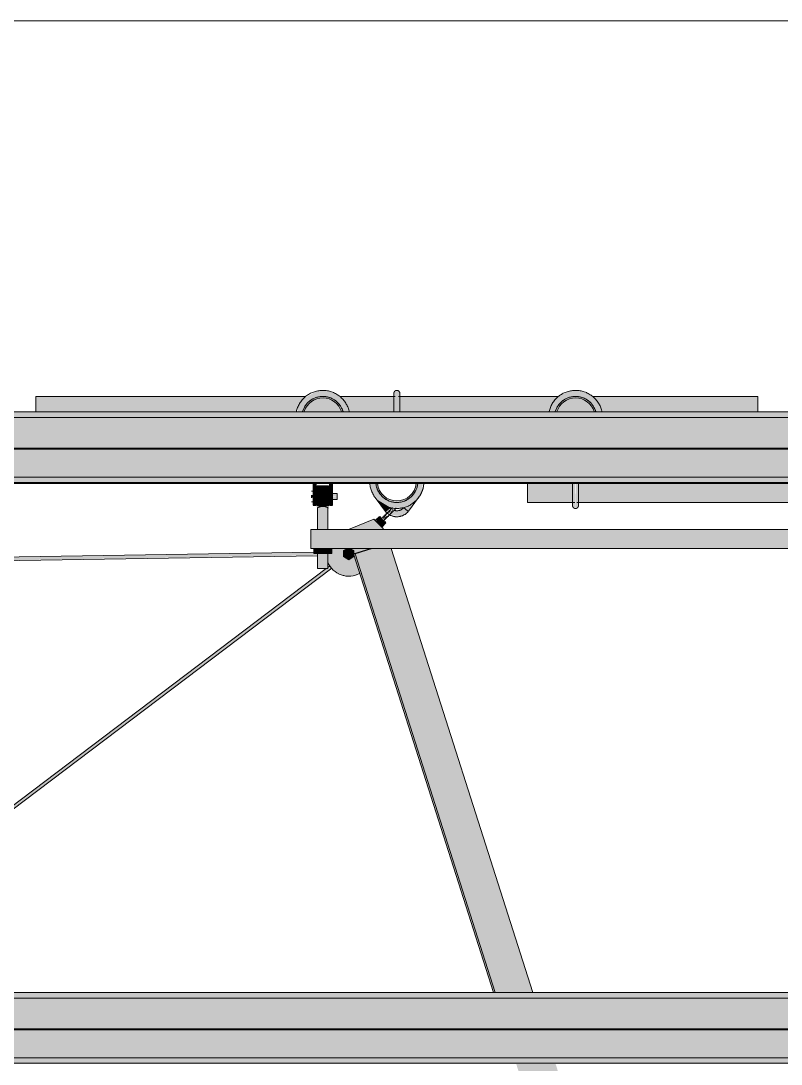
# Model space of a CAD drawing. Header units: inches. Extents: x 20426 to 92531, y -195 to 750.
# Drawn here: x 26827.8 to 26891, y 238.5 to 325.2 of the extents above; entities that cross this region are included whole.
import ezdxf

# ---------------------------------------------------------------- set-up
doc = ezdxf.new("R2010")
doc.units = ezdxf.units.IN
doc.header["$MEASUREMENT"] = 0
for name, color, linetype, lineweight in [('A-GLAZ-CWMG', 51, 'Continuous', 9), ('Q-SPCQ', 91, 'Continuous', 9), ('S-BEAM', 12, 'Continuous', 9)]:
    doc.layers.add(name, color=color, linetype=linetype, lineweight=lineweight)

# ---------------------------------------------------------------- blocks, each defined once
blk = doc.blocks.new('Girt_Z - 8_D-757207-Elevation - South')
at = {"layer": 'S-BEAM'}
h = blk.add_hatch(color=256, dxfattribs=at)
h.paths.add_polyline_path([(25949.144, 244), (25971.39, 244), (25971.39, 244.482), (25890.946, 244.482), (25890.946, 244), (25914.586, 244)], flags=0)
h.paths.add_polyline_path([(24774.172, 244), (25830.802, 244), (25830.802, 244.482), (22795.772, 244.482), (22795.772, 244), (24765.533, 244)], flags=0)
h = blk.add_hatch(color=256, dxfattribs=at)
h.paths.add_polyline_path([(25707.238, 241.633), (25830.802, 241.633), (25830.802, 244), (22795.772, 244), (22795.772, 241.633), (25672.68, 241.633)], flags=0)
h.paths.add_polyline_path([(25925.063, 241.633), (25925.063, 242.125), (25971.39, 242.125), (25971.39, 244), (25890.946, 244), (25890.946, 241.633), (25914.586, 241.633)], flags=0)
h = blk.add_hatch(color=256, dxfattribs=at)
h.paths.add_polyline_path([(24808.73, 241.445), (25830.802, 241.47), (25830.802, 241.633), (22795.772, 241.633), (22795.772, 241.445), (24774.172, 241.445)], flags=0)
h.paths.add_polyline_path([(25925.063, 241.445), (25925.063, 241.633), (25890.946, 241.63), (25890.946, 241.445), (25914.586, 241.445)], flags=0)
h = blk.add_hatch(color=256, dxfattribs=at)
h.paths.add_polyline_path([(24843.288, 241.37), (25830.802, 241.409), (25830.802, 241.445), (22795.772, 241.408), (22795.772, 241.37), (24808.73, 241.37)], flags=0)
h.paths.add_polyline_path([(25925.063, 241.37), (25925.063, 241.445), (25890.946, 241.408), (25890.946, 241.37), (25914.586, 241.37)], flags=0)
h = blk.add_hatch(color=256, dxfattribs=at)
h.paths.add_polyline_path([(25629.482, 239.051), (25672.765, 239.051), (25672.765, 241.25), (25830.802, 241.25), (25830.802, 241.37), (22795.772, 241.37), (22795.772, 241.25), (22810.015, 241.25), (22810.015, 239.051), (25620.843, 239.051)], flags=0)
h.paths.add_polyline_path([(25890.946, 241.25), (25925.063, 241.25), (25925.063, 241.37), (25890.946, 241.37)], flags=0)
for points in [[(24635.94, 238.602), (25672.765, 238.602), (25672.765, 239.051), (22810.015, 239.051), (22810.015, 238.602), (24566.824, 238.602)], [(25672.765, 238.518), (25672.765, 238.602), (22810.015, 238.602), (22810.015, 238.518), (25672.68, 238.518)]]:
    blk.add_hatch(color=256, dxfattribs=at).paths.add_polyline_path(points, flags=0)
for p, q in [((22795.772, 244.482), (25830.802, 244.482)), ((22795.772, 244), (25830.802, 244)), ((22795.772, 241.445), (25830.802, 241.445)), ((22795.772, 241.37), (25830.802, 241.37)), ((22810.015, 239.051), (25672.765, 239.051)), ((22810.015, 238.602), (25672.765, 238.602))]:
    blk.add_line(p, q, dxfattribs=at)
blk = doc.blocks.new('Girt_Z - 8_D-V30-Elevation - South')
at = {"layer": 'S-BEAM'}
for points in [[(25949.144, 292.25), (25971.39, 292.25), (25971.39, 292.732), (22795.772, 292.732), (22795.772, 292.25), (25931.865, 292.25)], [(25949.144, 289.883), (25971.39, 289.883), (25971.39, 292.25), (22795.772, 292.25), (22795.772, 289.883), (25931.865, 289.883)], [(25003.119, 289.695), (25971.39, 289.72), (25971.39, 289.883), (22795.772, 289.883), (22795.772, 289.695), (24998.799, 289.695)], [(25668.36, 289.62), (25971.39, 289.658), (25971.39, 289.695), (22795.772, 289.658), (22795.772, 289.62), (25666.2, 289.62)], [(25949.144, 287.301), (25971.39, 287.301), (25971.39, 289.62), (22795.772, 289.62), (22795.772, 287.301), (25931.865, 287.301)], [(25949.144, 286.852), (25971.39, 286.852), (25971.39, 287.301), (22795.772, 287.301), (22795.772, 286.852), (25931.865, 286.852)], [(25971.39, 286.768), (25971.39, 286.852), (22795.772, 286.852), (22795.772, 286.768), (25949.144, 286.768)]]:
    blk.add_hatch(color=256, dxfattribs=at).paths.add_polyline_path(points, flags=0)
for p, q in [((22795.772, 292.732), (25971.39, 292.732)), ((22795.772, 292.25), (25971.39, 292.25)), ((22795.772, 289.695), (25971.39, 289.695)), ((22795.772, 289.62), (25971.39, 289.62)), ((22795.772, 287.301), (25971.39, 287.301)), ((22795.772, 286.852), (25971.39, 286.852)), ((22795.772, 286.768), (25971.39, 286.768))]:
    blk.add_line(p, q, dxfattribs=at)
blk = doc.blocks.new('Basketball_Backstop-Performance_Sports_Systems-3103-Ceiling_Hung - 27_-0_ to 27_-11 7_8_-706978-Elevation - South')
at = {"layer": 'Q-SPCQ'}
for points in [[(24911.751, 292.732), (24911.751, 292.733), (24911.565, 293.318), (24911.015, 294.009), (24910.112, 294.444), (24909.354, 294.444), (24909.111, 294.444), (24908.085, 293.853), (24907.584, 293.226), (24907.531, 292.732), (24907.935, 292.735), (24908.204, 293.266), (24908.463, 293.555), (24908.889, 293.829), (24909.354, 293.966), (24909.612, 294), (24910.237, 293.869), (24910.663, 293.63), (24910.941, 293.367), (24911.19, 292.974), (24911.302, 292.732), (24911.737, 292.732)], [(24908.049, 292.732), (24908.085, 292.773), (24908.204, 293.062), (24908.463, 293.399), (24908.799, 293.657), (24909.191, 293.82), (24909.612, 293.875), (24910.032, 293.82), (24910.424, 293.657), (24910.761, 293.399), (24911.019, 293.062), (24911.174, 292.732), (24911.29, 292.732), (24911.127, 293.125), (24910.849, 293.487), (24910.487, 293.766), (24910.065, 293.94), (24909.612, 294), (24909.159, 293.94), (24908.737, 293.766), (24908.374, 293.487), (24908.085, 293.097), (24907.933, 292.732)], [(24932.751, 292.732), (24932.751, 292.733), (24932.639, 293.226), (24931.945, 294.043), (24931.112, 294.444), (24930.111, 294.444), (24929.209, 294.009), (24928.584, 293.226), (24928.487, 292.732), (24928.947, 292.766), (24929.204, 293.266), (24929.464, 293.556), (24929.799, 293.791), (24930.36, 293.967), (24930.813, 293.973), (24931.261, 293.859), (24931.642, 293.646), (24931.917, 293.399), (24932.181, 292.994), (24932.302, 292.732), (24932.737, 292.732)], [(24932.156, 292.732), (24932.29, 292.732), (24932.127, 293.125), (24931.849, 293.487), (24931.487, 293.766), (24931.065, 293.94), (24930.612, 294), (24930.159, 293.94), (24929.683, 293.725), (24929.374, 293.487), (24929.096, 293.125), (24928.933, 292.732), (24929.068, 292.732), (24929.204, 293.062), (24929.463, 293.399), (24929.799, 293.657), (24930.191, 293.82), (24930.612, 293.875), (24931.032, 293.82), (24931.424, 293.657), (24931.761, 293.399), (24932.019, 293.062)], [(24909.049, 285.687), (24909.049, 286.768), (24908.799, 286.768), (24908.799, 285.687)], [(24909.138, 285.656), (24910.075, 285.656), (24910.075, 286.562), (24909.138, 286.532), (24909.138, 285.891)], [(24910.424, 285.687), (24910.424, 286.768), (24910.174, 286.768), (24910.174, 285.687)], [(24930.612, 284.744), (24930.559, 286.768), (24930.388, 286.768), (24930.39, 285.57), (24930.406, 284.811)], [(24908.674, 285.687), (24908.799, 285.687), (24908.799, 285.801), (24908.674, 285.801)], [(24908.674, 285.574), (24908.799, 285.574), (24908.799, 285.687), (24908.674, 285.687)], [(24908.799, 284.963), (24909.049, 284.963), (24909.049, 285.687), (24908.799, 285.687), (24908.799, 285.038)], [(24909.607, 284.859), (24910.075, 284.871), (24910.075, 285.656), (24909.138, 285.656), (24909.138, 284.871), (24909.53, 284.859)], [(24910.174, 284.963), (24910.424, 284.963), (24910.424, 285.687), (24910.174, 285.687), (24910.174, 285.038)], [(24908.857, 280.937), (24909.607, 280.937), (24909.607, 281.375), (24908.857, 281.375)], [(24910.244, 280.937), (24910.357, 280.937), (24910.357, 281.375), (24909.607, 281.375), (24909.607, 280.937)]]:
    blk.add_hatch(color=256, dxfattribs=at).paths.add_polyline_path(points, flags=0)
h = blk.add_hatch(color=256, dxfattribs=at)
h.paths.add_polyline_path([(24986.612, 285.187), (24986.612, 286.768), (24982.836, 286.768), (24982.834, 285.544), (24982.834, 285.187)], flags=0)
h.paths.add_polyline_path([(24972.881, 285.187), (24982.386, 285.221), (24982.396, 285.441), (24982.363, 286.768), (24957.799, 286.768), (24957.762, 286.467), (24957.612, 286.485), (24957.612, 286.768), (24957.549, 286.768), (24957.549, 285.187), (24964.241, 285.187)], flags=0)
h.paths.add_polyline_path([(24955.602, 285.187), (24955.674, 285.218), (24955.674, 286.768), (24955.612, 286.719), (24955.602, 286.467), (24955.424, 286.485), (24955.424, 286.768), (24930.836, 286.768), (24930.834, 285.544), (24930.862, 285.187), (24946.962, 285.187)], flags=0)
h.paths.add_polyline_path([(24930.379, 285.187), (24930.397, 285.422), (24930.363, 286.768), (24926.612, 286.768), (24926.612, 285.187), (24930.371, 285.187)], flags=0)
h = blk.add_hatch(color=256, dxfattribs=at)
h.paths.add_polyline_path([(24930.812, 285.194), (24930.862, 285.194), (24930.834, 285.404)], flags=0)
h.paths.add_polyline_path([(24930.612, 284.744), (24930.817, 284.811), (24930.834, 284.979), (24930.862, 284.953), (24930.812, 285.194), (24930.849, 286.454), (24930.788, 286.768), (24930.664, 286.768), (24930.612, 286.696), (24930.612, 284.961)], flags=0)
h = blk.add_hatch(color=256, dxfattribs=at)
h.paths.add_polyline_path([(24909.049, 285.687), (24909.138, 285.698), (24909.138, 285.937), (24909.049, 285.891), (24909.049, 285.696)], flags=0)
h.paths.add_polyline_path([(24910.075, 285.687), (24910.174, 285.732), (24910.174, 285.937), (24910.075, 285.89), (24910.075, 285.729)], flags=0)
h.paths.add_polyline_path([(24910.799, 285.687), (24910.799, 285.937), (24910.424, 285.897), (24910.424, 285.687)], flags=0)
h = blk.add_hatch(color=256, dxfattribs=at)
h.paths.add_polyline_path([(24910.075, 285.437), (24910.174, 285.493), (24910.174, 285.687), (24910.075, 285.656), (24910.075, 285.443)], flags=0)
h.paths.add_polyline_path([(24910.799, 285.437), (24910.799, 285.687), (24910.424, 285.675), (24910.424, 285.437)], flags=0)
h.paths.add_polyline_path([(24909.049, 285.437), (24909.138, 285.493), (24909.138, 285.687), (24909.049, 285.631), (24909.049, 285.439)], flags=0)
h = blk.add_hatch(color=256, dxfattribs=at)
h.paths.add_polyline_path([(24909.607, 279.687), (24910.044, 279.687), (24909.993, 280.937), (24909.169, 280.937), (24909.228, 279.687), (24909.493, 279.687)], flags=0)
h.paths.add_polyline_path([(24909.558, 282.955), (24910.044, 282.955), (24910.017, 284.763), (24909.684, 284.859), (24909.387, 284.833), (24909.169, 284.75), (24909.207, 282.955), (24909.53, 282.955)], flags=0)
h = blk.add_hatch(color=256, dxfattribs=at)
h.paths.add_polyline_path([(24908.607, 281.375), (24955.674, 281.375), (24955.674, 282.955), (24908.607, 282.955), (24908.607, 282.67)], flags=0)
h.paths.add_polyline_path([(24998.799, 281.375), (25004.607, 281.375), (25004.607, 282.955), (24957.549, 282.955), (24957.549, 281.375), (24981.52, 281.375)], flags=0)
h = blk.add_hatch(color=256, dxfattribs=at)
h.paths.add_polyline_path([(24930.754, 222.641), (24930.887, 222.641), (24925.824, 238.518), (24925.69, 238.518)], flags=0)
h.paths.add_polyline_path([(24923.922, 244.482), (24912.302, 280.918), (24912.17, 280.912), (24923.788, 244.482)], flags=0)
h = blk.add_hatch(color=256, dxfattribs=at)
h.paths.add_polyline_path([(24930.887, 222.641), (24934.025, 222.641), (24928.962, 238.518), (24925.824, 238.518)], flags=0)
h.paths.add_polyline_path([(24923.922, 244.482), (24927.059, 244.482), (24915.294, 281.375), (24913.725, 281.375), (24912.304, 280.912), (24923.704, 245.165)], flags=0)
for p, q in [((24908.799, 286.125), (24908.674, 286.125)), ((24908.799, 285.687), (24908.799, 286.768)), ((24909.049, 286.768), (24909.049, 285.687)), ((24910.075, 286.562), (24909.138, 286.562)), ((24909.138, 285.656), (24909.138, 286.562)), ((24910.075, 286.562), (24910.075, 285.656)), ((24910.174, 285.687), (24910.174, 286.768)), ((24910.424, 286.768), (24910.424, 285.687)), ((24926.612, 285.187), (24926.612, 286.766)), ((24908.674, 285.687), (24908.674, 285.801)), ((24908.674, 285.574), (24908.674, 285.687)), ((24908.674, 285.25), (24908.799, 285.25)), ((24908.799, 284.963), (24908.799, 285.687)), ((24909.138, 285.937), (24909.049, 285.937)), ((24909.049, 285.687), (24909.049, 284.963)), ((24909.049, 285.437), (24909.138, 285.437)), ((24909.138, 284.871), (24909.138, 285.656)), ((24910.174, 285.937), (24910.075, 285.937)), ((24910.075, 285.656), (24910.075, 284.871)), ((24910.075, 285.437), (24910.174, 285.437)), ((24910.174, 284.963), (24910.174, 285.687)), ((24910.799, 285.937), (24910.424, 285.937)), ((24910.424, 285.687), (24910.424, 284.963)), ((24910.424, 285.437), (24910.799, 285.437)), ((24910.799, 285.937), (24910.799, 285.687)), ((24910.799, 285.687), (24910.799, 285.437)), ((24908.799, 284.937), (24909.049, 284.937)), ((24909.138, 284.75), (24909.169, 284.75)), ((24909.169, 284.75), (24909.169, 282.955)), ((24910.044, 282.955), (24910.044, 284.75)), ((24910.044, 284.75), (24910.075, 284.75)), ((24910.174, 284.937), (24910.424, 284.937)), ((24926.612, 285.187), (24930.552, 285.187)), ((24930.722, 285.187), (24955.675, 285.187)), ((24908.607, 281.375), (24908.607, 282.955)), ((24955.675, 282.955), (24908.607, 282.955)), ((24955.676, 281.375), (24908.607, 281.375)), ((24908.857, 281.375), (24908.857, 280.937)), ((24909.607, 280.937), (24908.857, 280.937)), ((24909.169, 281.375), (24909.169, 279.687)), ((24909.607, 281.375), (24909.607, 280.937)), ((24910.357, 280.937), (24909.607, 280.937)), ((24910.044, 279.687), (24910.044, 281.375)), ((24910.357, 281.375), (24910.357, 280.937)), ((24913.591, 281.375), (24912.168, 280.918)), ((24912.168, 280.918), (24912.302, 280.918)), ((24912.168, 280.918), (24923.788, 244.482)), ((24912.302, 280.918), (24913.725, 281.375)), ((24923.922, 244.482), (24912.302, 280.918)), ((24915.294, 281.375), (24927.059, 244.482)), ((24910.044, 279.687), (24909.169, 279.687))]:
    blk.add_line(p, q, dxfattribs=at)
at = {"layer": 'Q-SPCQ', "flags": 128}
for points in [[(24911.797, 292.785), (24911.774, 292.872), (24911.747, 292.958), (24911.717, 293.043), (24911.684, 293.126), (24911.647, 293.208), (24911.607, 293.289), (24911.564, 293.368), (24911.518, 293.445), (24911.469, 293.52), (24911.416, 293.594), (24911.361, 293.665), (24911.303, 293.734), (24911.243, 293.8), (24911.179, 293.864), (24911.113, 293.925), (24911.045, 293.984), (24910.975, 294.04), (24910.902, 294.093), (24910.827, 294.143), (24910.751, 294.19), (24910.672, 294.234), (24910.592, 294.275), (24910.51, 294.313), (24910.427, 294.347), (24910.342, 294.378), (24910.257, 294.406), (24910.17, 294.43), (24910.082, 294.45), (24909.994, 294.467), (24909.905, 294.481), (24909.816, 294.491), (24909.726, 294.497), (24909.636, 294.5), (24909.546, 294.499), (24909.456, 294.495), (24909.366, 294.487), (24909.277, 294.475), (24909.188, 294.46), (24909.1, 294.441), (24909.013, 294.419), (24908.927, 294.393), (24908.842, 294.364), (24908.758, 294.332), (24908.675, 294.296), (24908.594, 294.257), (24908.515, 294.215), (24908.437, 294.169), (24908.361, 294.121), (24908.288, 294.069), (24908.216, 294.015), (24908.146, 293.957), (24908.079, 293.898), (24908.015, 293.835), (24907.953, 293.77), (24907.893, 293.702), (24907.836, 293.632), (24907.783, 293.56), (24907.732, 293.486), (24907.684, 293.41), (24907.639, 293.332), (24907.597, 293.252), (24907.559, 293.171), (24907.523, 293.088), (24907.492, 293.004), (24907.463, 292.918), (24907.438, 292.832), (24907.417, 292.745)], [(24908.444, 293.553), (24908.497, 293.599), (24908.551, 293.642), (24908.608, 293.684), (24908.666, 293.723), (24908.726, 293.759), (24908.787, 293.793), (24908.849, 293.825), (24908.913, 293.854), (24908.978, 293.881), (24909.043, 293.905), (24909.11, 293.927), (24909.177, 293.945), (24909.245, 293.961), (24909.314, 293.975), (24909.383, 293.985), (24909.453, 293.993), (24909.523, 293.998), (24909.593, 294), (24909.663, 293.999), (24909.733, 293.996), (24909.802, 293.99), (24909.872, 293.981), (24909.941, 293.969), (24910.009, 293.954), (24910.077, 293.937), (24910.144, 293.917), (24910.21, 293.894), (24910.276, 293.869), (24910.34, 293.841), (24910.403, 293.811), (24910.465, 293.778), (24910.525, 293.743), (24910.584, 293.705), (24910.642, 293.665), (24910.697, 293.623), (24910.751, 293.578), (24910.804, 293.531)], [(24932.797, 292.785), (24932.774, 292.872), (24932.747, 292.958), (24932.717, 293.043), (24932.684, 293.126), (24932.647, 293.208), (24932.607, 293.289), (24932.564, 293.368), (24932.518, 293.445), (24932.469, 293.52), (24932.416, 293.594), (24932.361, 293.665), (24932.303, 293.734), (24932.243, 293.8), (24932.179, 293.864), (24932.113, 293.925), (24932.045, 293.984), (24931.975, 294.04), (24931.902, 294.093), (24931.827, 294.143), (24931.751, 294.19), (24931.672, 294.234), (24931.592, 294.275), (24931.51, 294.313), (24931.427, 294.347), (24931.342, 294.378), (24931.257, 294.406), (24931.17, 294.43), (24931.082, 294.45), (24930.994, 294.467), (24930.905, 294.481), (24930.816, 294.491), (24930.726, 294.497), (24930.636, 294.5), (24930.546, 294.499), (24930.456, 294.495), (24930.366, 294.487), (24930.277, 294.475), (24930.188, 294.46), (24930.1, 294.441), (24930.013, 294.419), (24929.927, 294.393), (24929.842, 294.364), (24929.758, 294.332), (24929.675, 294.296), (24929.594, 294.257), (24929.515, 294.215), (24929.437, 294.169), (24929.361, 294.121), (24929.288, 294.069), (24929.216, 294.015), (24929.146, 293.957), (24929.079, 293.898), (24929.015, 293.835), (24928.953, 293.77), (24928.893, 293.702), (24928.836, 293.632), (24928.783, 293.56), (24928.732, 293.486), (24928.684, 293.41), (24928.639, 293.332), (24928.597, 293.252), (24928.559, 293.171), (24928.523, 293.088), (24928.492, 293.004), (24928.463, 292.918), (24928.438, 292.832), (24928.417, 292.745)], [(24929.726, 293.759), (24929.787, 293.793), (24929.849, 293.825), (24929.913, 293.854), (24929.978, 293.881), (24930.043, 293.905), (24930.11, 293.927), (24930.177, 293.945), (24930.245, 293.961), (24930.314, 293.975), (24930.383, 293.985), (24930.453, 293.993), (24930.523, 293.998), (24930.593, 294), (24930.663, 293.999), (24930.733, 293.996), (24930.802, 293.99), (24930.872, 293.981), (24930.941, 293.969), (24931.009, 293.954), (24931.077, 293.937), (24931.144, 293.917), (24931.21, 293.894), (24931.276, 293.869), (24931.34, 293.841), (24931.403, 293.811), (24931.465, 293.778), (24931.525, 293.743), (24931.584, 293.705), (24931.642, 293.665), (24931.697, 293.623), (24931.751, 293.578), (24931.804, 293.531)], [(24907.93, 292.734), (24907.95, 292.8), (24907.974, 292.866), (24908, 292.931), (24908.028, 292.995), (24908.059, 293.058)], [(24908.093, 293.12), (24908.129, 293.18), (24908.167, 293.238), (24908.208, 293.295), (24908.251, 293.35), (24908.296, 293.404), (24908.343, 293.456)], [(24910.902, 293.432), (24910.948, 293.38), (24910.992, 293.325), (24911.034, 293.269), (24911.074, 293.211), (24911.111, 293.152), (24911.146, 293.091), (24911.179, 293.029), (24911.208, 292.966), (24911.236, 292.902), (24911.261, 292.836), (24911.283, 292.77)], [(24928.93, 292.734), (24928.95, 292.8), (24928.974, 292.866), (24929, 292.931), (24929.028, 292.995), (24929.059, 293.058), (24929.093, 293.12), (24929.129, 293.18), (24929.167, 293.238), (24929.208, 293.295), (24929.251, 293.35), (24929.296, 293.404), (24929.343, 293.456)], [(24929.444, 293.553), (24929.497, 293.599), (24929.551, 293.642), (24929.608, 293.684), (24929.666, 293.723), (24929.683, 293.733)], [(24931.902, 293.432), (24931.948, 293.38), (24931.992, 293.325), (24932.034, 293.269), (24932.074, 293.211), (24932.111, 293.152), (24932.146, 293.091), (24932.179, 293.029), (24932.208, 292.966), (24932.236, 292.902), (24932.261, 292.836), (24932.283, 292.77)], [(24930.362, 286.768), (24930.362, 286.698), (24930.362, 286.619), (24930.362, 286.54), (24930.362, 286.462), (24930.362, 286.385), (24930.362, 286.308), (24930.362, 286.233), (24930.362, 286.159), (24930.362, 286.086), (24930.362, 286.014), (24930.362, 285.944), (24930.362, 285.875), (24930.362, 285.808), (24930.362, 285.743), (24930.362, 285.68), (24930.362, 285.619), (24930.362, 285.56), (24930.362, 285.503), (24930.362, 285.448), (24930.362, 285.396), (24930.362, 285.346), (24930.362, 285.299), (24930.362, 285.255), (24930.362, 285.213), (24930.362, 285.174), (24930.362, 285.137), (24930.362, 285.104), (24930.362, 285.073), (24930.362, 285.046), (24930.362, 285.021), (24930.362, 285), (24930.362, 284.982), (24930.362, 284.967), (24930.362, 284.955), (24930.362, 284.946), (24930.362, 284.94), (24930.362, 284.938)], [(24930.862, 284.937), (24930.862, 284.939), (24930.862, 284.944), (24930.862, 284.952), (24930.862, 284.963), (24930.862, 284.977), (24930.862, 284.995), (24930.862, 285.015), (24930.862, 285.039), (24930.862, 285.066), (24930.862, 285.095), (24930.862, 285.128), (24930.862, 285.164), (24930.862, 285.202), (24930.862, 285.243), (24930.862, 285.287), (24930.862, 285.333), (24930.862, 285.382), (24930.862, 285.434), (24930.862, 285.488), (24930.862, 285.544), (24930.862, 285.603), (24930.862, 285.663), (24930.862, 285.726), (24930.862, 285.79), (24930.862, 285.857), (24930.862, 285.925), (24930.862, 285.995), (24930.862, 286.066), (24930.862, 286.139), (24930.862, 286.213), (24930.862, 286.288), (24930.862, 286.364), (24930.862, 286.441), (24930.862, 286.519), (24930.862, 286.598), (24930.862, 286.677), (24930.862, 286.756)], [(24930.362, 284.937), (24930.362, 284.939), (24930.362, 284.944), (24930.362, 284.952), (24930.362, 284.963), (24930.362, 284.977), (24930.362, 284.995), (24930.362, 285.015), (24930.362, 285.039), (24930.362, 285.066), (24930.362, 285.095), (24930.362, 285.128), (24930.362, 285.164), (24930.362, 285.202)], [(24930.862, 285.213), (24930.862, 285.174), (24930.862, 285.137), (24930.862, 285.104), (24930.862, 285.073), (24930.862, 285.046), (24930.862, 285.021), (24930.862, 285), (24930.862, 284.982), (24930.862, 284.967), (24930.862, 284.955), (24930.862, 284.946), (24930.862, 284.94), (24930.862, 284.938)], [(24930.612, 284.687), (24930.602, 284.688), (24930.592, 284.688), (24930.582, 284.689), (24930.572, 284.691), (24930.562, 284.692), (24930.552, 284.695), (24930.543, 284.697), (24930.533, 284.7), (24930.524, 284.704), (24930.514, 284.707), (24930.505, 284.711), (24930.496, 284.716), (24930.487, 284.721), (24930.479, 284.726), (24930.471, 284.731), (24930.462, 284.737), (24930.454, 284.743), (24930.447, 284.75), (24930.439, 284.756), (24930.432, 284.763), (24930.426, 284.771), (24930.419, 284.778), (24930.413, 284.786), (24930.407, 284.794), (24930.401, 284.802), (24930.396, 284.811), (24930.391, 284.82), (24930.387, 284.829), (24930.382, 284.838), (24930.379, 284.847), (24930.375, 284.856), (24930.372, 284.866), (24930.369, 284.875), (24930.367, 284.885), (24930.365, 284.895), (24930.364, 284.905), (24930.363, 284.915), (24930.362, 284.925), (24930.362, 284.935), (24930.362, 284.937)], [(24930.862, 284.937), (24930.861, 284.928), (24930.861, 284.918), (24930.86, 284.908), (24930.858, 284.898), (24930.857, 284.888), (24930.854, 284.878), (24930.852, 284.868), (24930.849, 284.859), (24930.846, 284.849), (24930.842, 284.84), (24930.838, 284.831), (24930.833, 284.822), (24930.829, 284.813), (24930.823, 284.805), (24930.818, 284.796), (24930.812, 284.788), (24930.806, 284.78), (24930.8, 284.773), (24930.793, 284.765), (24930.786, 284.758), (24930.779, 284.751), (24930.771, 284.745), (24930.763, 284.739), (24930.755, 284.733), (24930.747, 284.727), (24930.738, 284.722), (24930.729, 284.717), (24930.721, 284.712), (24930.711, 284.708), (24930.702, 284.704), (24930.693, 284.701), (24930.683, 284.698), (24930.674, 284.695), (24930.664, 284.693), (24930.654, 284.691), (24930.644, 284.69), (24930.634, 284.689), (24930.624, 284.688), (24930.614, 284.688), (24930.612, 284.687)]]:
    blk.add_lwpolyline(points, dxfattribs=at)
at = {"layer": 'Q-SPCQ'}
for centre, radius, start, end in [((24909.612, 292.25), 1.75, 16.03624, 163.96376), ((24909.612, 292.25), 1.625, 17.35418, 161.06789), ((24930.612, 292.25), 1.75, 16.03624, 163.96376), ((24930.612, 292.25), 1.625, 17.35418, 162.64582)]:
    blk.add_arc(centre, radius, start, end, dxfattribs=at)
blk.add_open_spline([(24910.044, 284.75), (24910.044, 284.75), (24910.041, 284.752), (24910.029, 284.758), (24910.018, 284.762), (24910.003, 284.769), (24909.985, 284.777), (24909.968, 284.785), (24909.953, 284.791), (24909.941, 284.795), (24909.929, 284.799), (24909.911, 284.806), (24909.888, 284.814), (24909.864, 284.822), (24909.843, 284.829), (24909.827, 284.833), (24909.81, 284.837), (24909.787, 284.842), (24909.758, 284.848), (24909.721, 284.855), (24909.684, 284.859), (24909.645, 284.862), (24909.607, 284.862), (24909.568, 284.862), (24909.529, 284.859), (24909.492, 284.855), (24909.455, 284.848), (24909.426, 284.842), (24909.403, 284.837), (24909.387, 284.833), (24909.37, 284.829), (24909.35, 284.822), (24909.325, 284.814), (24909.302, 284.806), (24909.284, 284.799), (24909.272, 284.795), (24909.26, 284.791), (24909.245, 284.785), (24909.228, 284.777), (24909.21, 284.769), (24909.196, 284.762), (24909.184, 284.758), (24909.173, 284.752), (24909.169, 284.75), (24909.169, 284.75)], degree=3, knots=[0, 0, 0, 0, 0.055556, 0.083333, 0.111111, 0.138889, 0.166667, 0.194444, 0.208333, 0.222222, 0.236111, 0.25, 0.277778, 0.305556, 0.319444, 0.333333, 0.347222, 0.361111, 0.388889, 0.416667, 0.444444, 0.472222, 0.5, 0.527778, 0.555556, 0.583333, 0.611111, 0.638889, 0.652778, 0.666667, 0.680556, 0.694444, 0.722222, 0.75, 0.763889, 0.777778, 0.791667, 0.805556, 0.833333, 0.861111, 0.888889, 0.916667, 0.944444, 1, 1, 1, 1], dxfattribs=at)
blk = doc.blocks.new('Basketball_Backstop-Performance_Sports_Systems-3103-Ceiling_Hung - 27_-0_ to 27_-11 7_8_-V50-Elevation - South')
at = {"layer": 'Q-SPCQ'}
h = blk.add_hatch(color=256, dxfattribs=at)
h.paths.add_polyline_path([(24885.765, 292.732), (24907.481, 292.774), (24907.609, 293.257), (24908.202, 294), (24885.765, 294), (24885.765, 293.125)], flags=0)
h.paths.add_polyline_path([(24929.204, 292.732), (24932.155, 292.735), (24931.971, 293.125), (24931.642, 293.49), (24931.324, 293.699), (24930.813, 293.848), (24930.612, 293.875), (24929.986, 293.735), (24929.683, 293.568), (24929.359, 293.264), (24929.168, 292.974), (24929.096, 292.732)], flags=0)
h.paths.add_polyline_path([(24938.323, 292.732), (24945.765, 292.732), (24945.765, 294), (24932.033, 293.986), (24932.662, 293.125), (24932.806, 292.732)], flags=0)
h.paths.add_polyline_path([(24928.472, 292.732), (24928.655, 293.315), (24929.202, 294), (24915.951, 293.97), (24916.015, 293.367), (24916.007, 292.732), (24928.435, 292.732)], flags=0)
h.paths.add_polyline_path([(24908.068, 292.732), (24911.156, 292.732), (24910.971, 293.125), (24910.646, 293.487), (24910.237, 293.735), (24909.863, 293.842), (24909.41, 293.848), (24909.021, 293.749), (24908.716, 293.594), (24908.357, 293.261), (24908.121, 292.86), (24908.085, 292.773)], flags=0)
h.paths.add_polyline_path([(24911.788, 292.732), (24915.536, 292.733), (24915.515, 294), (24911.045, 293.965), (24911.666, 293.109), (24911.752, 292.732)], flags=0)
for points in [[(24915.536, 292.732), (24915.765, 292.733), (24915.765, 294.444), (24915.541, 294.316), (24915.515, 294.133), (24915.579, 293.981), (24915.539, 293.478), (24915.565, 293.286), (24915.539, 292.845)], [(24915.99, 292.732), (24915.994, 292.732), (24916.013, 294.226), (24915.982, 294.203), (24915.923, 294.429), (24915.765, 294.444), (24915.766, 292.732), (24915.982, 292.732)], [(24915.265, 284.744), (24916.266, 284.744), (24917.168, 285.178), (24917.792, 285.961), (24917.929, 286.768), (24917.493, 286.768), (24917.398, 286.346), (24917.173, 285.921), (24916.913, 285.631), (24916.51, 285.368), (24916.017, 285.221), (24915.564, 285.214), (24915.116, 285.328), (24914.735, 285.541), (24914.495, 285.742), (24914.196, 286.193), (24914.073, 286.5), (24914.012, 286.768), (24913.964, 286.768), (24913.576, 286.768), (24913.57, 286.696), (24913.738, 285.961), (24914.432, 285.145), (24915.008, 284.884)], [(24915.765, 285.187), (24916.218, 285.247), (24916.724, 285.486), (24917.003, 285.7), (24917.281, 286.062), (24917.456, 286.485), (24917.493, 286.768), (24917.368, 286.768), (24917.335, 286.517), (24917.173, 286.125), (24916.914, 285.788), (24916.578, 285.53), (24916.186, 285.368), (24915.765, 285.312), (24915.345, 285.368), (24914.953, 285.53), (24914.564, 285.856), (24914.358, 286.125), (24914.196, 286.517), (24914.116, 286.768), (24914.038, 286.768), (24914.075, 286.485), (24914.25, 286.062), (24914.564, 285.672), (24914.89, 285.422), (24915.312, 285.247)], [(24917.817, 286.068), (24917.914, 286.309), (24917.858, 286.248)], [(24913.983, 285.62), (24913.967, 285.674), (24913.957, 285.662)], [(24914.814, 284.439), (24915.173, 284.794), (24914.209, 285.371), (24914.105, 285.411), (24914.787, 284.476)], [(24916.717, 284.439), (24917.474, 285.564), (24917.322, 285.394), (24917.068, 285.13), (24916.341, 284.74), (24916.702, 284.452)], [(24914.24, 283.412), (24914.551, 283.737), (24914.492, 283.812), (24914.516, 283.844), (24914.338, 284.022), (24914.01, 283.642), (24914.171, 283.481)], [(24914.496, 283.156), (24914.823, 283.536), (24914.638, 283.663), (24914.604, 283.658), (24914.56, 283.732), (24914.24, 283.412), (24914.47, 283.183)], [(24914.613, 283.645), (24914.952, 283.97), (24914.991, 284.081), (24914.94, 284.065), (24914.798, 283.97), (24914.672, 283.768), (24914.638, 283.737), (24914.564, 283.724)], [(24911.64, 280.721), (24911.942, 280.761), (24912.007, 281.002), (24911.942, 281.114), (24911.765, 281.187), (24911.549, 281.062), (24911.549, 280.812)]]:
    blk.add_hatch(color=256, dxfattribs=at).paths.add_polyline_path(points, flags=0)
h = blk.add_hatch(color=256, dxfattribs=at)
h.paths.add_polyline_path([(24915.256, 284.564), (24915.31, 284.679), (24915.144, 284.703), (24914.859, 284.476), (24914.997, 284.334), (24915.248, 284.557)], flags=0)
h.paths.add_polyline_path([(24915.346, 284.342), (24915.399, 284.61), (24915.273, 284.527), (24915.321, 284.493), (24915.38, 284.49), (24915.353, 284.369)], flags=0)
h.paths.add_polyline_path([(24915.41, 284.052), (24915.545, 284.117), (24916.121, 284.052), (24916.29, 284.185), (24916.376, 284.218), (24916.594, 284.401), (24916.658, 284.486), (24916.341, 284.74), (24915.947, 284.53), (24915.5, 284.498), (24915.273, 284.199), (24915.296, 284.181)], flags=0)
h.paths.add_polyline_path([(24915.152, 284.219), (24915.121, 284.31), (24915.175, 284.293), (24915.159, 284.36), (24915.038, 284.293), (24915.121, 284.239)], flags=0)
h = blk.add_hatch(color=256, dxfattribs=at)
h.paths.add_polyline_path([(24914.95, 284.293), (24915.201, 284.373), (24915.273, 284.527), (24915.256, 284.564), (24915.144, 284.462)], flags=0)
h.paths.add_polyline_path([(24915.256, 284.564), (24915.399, 284.657), (24915.341, 284.662), (24915.262, 284.572)], flags=0)
h = blk.add_hatch(color=256, dxfattribs=at)
h.paths.add_polyline_path([(24915.121, 284.122), (24915.346, 284.342), (24915.399, 284.572), (24915.162, 284.252)], flags=0)
h.paths.add_polyline_path([(24915.5, 284.499), (24915.599, 284.631), (24915.508, 284.628)], flags=0)
h.paths.add_polyline_path([(24915.346, 284.342), (24915.5, 284.499), (24915.434, 284.572), (24915.399, 284.48)], flags=0)
h = blk.add_hatch(color=256, dxfattribs=at)
h.paths.add_polyline_path([(24911.677, 279.065), (24912.168, 279.11), (24912.68, 279.314), (24912.203, 280.685), (24911.753, 280.439), (24911.328, 280.747), (24911.368, 281.213), (24911.549, 281.375), (24910.357, 281.375), (24910.357, 280.937), (24910.044, 280.937), (24910.044, 280.229), (24910.156, 279.975), (24910.439, 279.612), (24910.802, 279.329), (24911.223, 279.143)], flags=0)
h.paths.add_polyline_path([(24912.203, 280.929), (24913.591, 281.375), (24911.942, 281.341), (24912.203, 281.19), (24912.203, 280.937)], flags=0)
h.paths.add_polyline_path([(24911.747, 282.955), (24914.614, 282.955), (24914.638, 283.015), (24913.842, 283.81), (24912.404, 283.223)], flags=0)
h = blk.add_hatch(color=256, dxfattribs=at)
h.paths.add_polyline_path([(24914.56, 283.732), (24914.564, 283.908), (24914.472, 283.785)], flags=0)
h.paths.add_polyline_path([(24914.616, 283.788), (24914.672, 283.844), (24914.95, 284.19), (24914.915, 284.182), (24914.95, 284.293), (24914.596, 283.844)], flags=0)
h = blk.add_hatch(color=256, dxfattribs=at)
h.paths.add_polyline_path([(24770.131, 278.622), (24813.89, 279.345), (24813.89, 279.602), (24770.122, 278.889), (24770.132, 278.628)], flags=0)
h.paths.add_polyline_path([(24768.488, 278.639), (24768.503, 278.823), (24768.46, 278.793), (24768.482, 278.642)], flags=0)
h.paths.add_polyline_path([(24831.89, 279.564), (24909.169, 280.787), (24909.112, 280.937), (24908.857, 280.978), (24908.857, 281.049), (24877.846, 280.577), (24831.89, 279.83), (24831.89, 279.566)], flags=0)
h.paths.add_polyline_path([(24911.542, 280.829), (24911.549, 280.873), (24911.54, 280.833)], flags=0)
h = blk.add_hatch(color=256, dxfattribs=at)
h.paths.add_polyline_path([(24911.765, 280.432), (24912.203, 280.685), (24912.168, 281.21), (24911.765, 281.375), (24911.549, 281.318), (24911.328, 281.19), (24911.328, 280.685), (24911.549, 280.557)], flags=0)
h.paths.add_polyline_path([(24911.765, 280.687), (24911.588, 280.761), (24911.515, 280.937), (24911.588, 281.114), (24911.765, 281.187), (24911.942, 281.114), (24912.015, 280.937), (24911.942, 280.761), (24911.83, 280.696)], flags=0)
h = blk.add_hatch(color=256, dxfattribs=at)
h.paths.add_polyline_path([(24834.478, 222.641), (24834.832, 222.641), (24855.763, 238.518), (24855.427, 238.518), (24834.473, 222.641)], flags=0)
h.paths.add_polyline_path([(24863.326, 244.482), (24863.733, 244.482), (24910.335, 279.746), (24910.204, 279.914), (24910.044, 279.747), (24909.985, 279.687), (24909.826, 279.629), (24863.322, 244.482)], flags=0)
for p, q in [((24908.204, 294), (24885.765, 294)), ((24885.765, 292.733), (24885.765, 294)), ((24915.638, 294), (24911.021, 294)), ((24915.515, 294.014), (24915.515, 294.05)), ((24929.202, 294), (24915.896, 294)), ((24945.765, 294), (24932.013, 294)), ((24945.765, 294), (24945.765, 292.733)), ((24913.956, 285.6), (24914.814, 284.439)), ((24916.728, 284.455), (24917.575, 285.6)), ((24915.422, 284.583), (24915.396, 284.597)), ((24913.842, 283.81), (24911.747, 282.955)), ((24913.842, 283.81), (24914.638, 283.015)), ((24914.328, 284.031), (24913.975, 283.678)), ((24914.338, 284.022), (24914.461, 283.899)), ((24914.505, 283.147), (24914.859, 283.501)), ((24914.564, 283.796), (24914.594, 283.766)), ((24914.726, 283.633), (24914.85, 283.51)), ((24914.947, 284.296), (24914.968, 284.317)), ((24914.614, 282.955), (24914.638, 283.015)), ((24908.857, 281.049), (24831.89, 279.876)), ((24911.648, 281.375), (24911.328, 281.19)), ((24911.328, 281.19), (24911.328, 280.685)), ((24912.203, 281.19), (24911.882, 281.375)), ((24912.203, 280.918), (24912.203, 281.19)), ((24831.89, 279.564), (24909.169, 280.742)), ((24911.328, 280.685), (24911.765, 280.432)), ((24911.765, 280.432), (24912.203, 280.685)), ((24912.203, 280.685), (24912.203, 280.81)), ((24909.904, 279.687), (24863.319, 244.482)), ((24863.733, 244.482), (24910.357, 279.717)), ((24910.204, 279.914), (24910.044, 279.793))]:
    blk.add_line(p, q, dxfattribs=at)
at = {"layer": 'Q-SPCQ', "flags": 128}
for points in [[(24915.515, 294.25), (24915.515, 294.26), (24915.516, 294.27), (24915.517, 294.28), (24915.518, 294.29), (24915.52, 294.3), (24915.522, 294.309), (24915.525, 294.319), (24915.528, 294.329), (24915.531, 294.338), (24915.535, 294.347), (24915.539, 294.356), (24915.543, 294.365), (24915.548, 294.374), (24915.553, 294.383), (24915.559, 294.391), (24915.565, 294.399), (24915.571, 294.407), (24915.577, 294.415), (24915.584, 294.422), (24915.591, 294.429), (24915.598, 294.436), (24915.606, 294.443), (24915.614, 294.449), (24915.622, 294.455), (24915.63, 294.46), (24915.639, 294.466), (24915.647, 294.47), (24915.656, 294.475), (24915.665, 294.479), (24915.675, 294.483), (24915.684, 294.486), (24915.694, 294.49), (24915.703, 294.492), (24915.713, 294.494), (24915.723, 294.496), (24915.733, 294.498), (24915.743, 294.499), (24915.753, 294.5), (24915.763, 294.5), (24915.765, 294.5)], [(24915.515, 293.975), (24915.515, 294.014), (24915.515, 294.05), (24915.515, 294.084), (24915.515, 294.114), (24915.515, 294.142), (24915.515, 294.166), (24915.515, 294.187), (24915.515, 294.206), (24915.515, 294.221), (24915.515, 294.233), (24915.515, 294.242), (24915.515, 294.247), (24915.515, 294.25)], [(24915.515, 294.25), (24915.515, 294.248), (24915.515, 294.244), (24915.515, 294.236), (24915.515, 294.224), (24915.515, 294.21), (24915.515, 294.193), (24915.515, 294.172), (24915.515, 294.148), (24915.515, 294.122), (24915.515, 294.092), (24915.515, 294.06), (24915.515, 294.024), (24915.515, 293.986), (24915.515, 293.945), (24915.515, 293.901), (24915.515, 293.854), (24915.515, 293.805), (24915.515, 293.754), (24915.515, 293.7), (24915.515, 293.643), (24915.515, 293.585), (24915.515, 293.524), (24915.515, 293.462), (24915.515, 293.397), (24915.515, 293.331), (24915.515, 293.262), (24915.515, 293.193), (24915.515, 293.121), (24915.515, 293.049), (24915.515, 292.975), (24915.515, 292.9), (24915.515, 292.823), (24915.515, 292.746)], [(24915.515, 294.06), (24915.515, 294.024), (24915.515, 293.986)], [(24915.559, 294.391), (24915.565, 294.399), (24915.571, 294.407), (24915.577, 294.415), (24915.584, 294.422), (24915.591, 294.429), (24915.598, 294.436), (24915.606, 294.443), (24915.614, 294.449), (24915.622, 294.455), (24915.63, 294.46), (24915.639, 294.466), (24915.647, 294.47), (24915.656, 294.475), (24915.665, 294.479), (24915.675, 294.483), (24915.684, 294.486), (24915.694, 294.49), (24915.703, 294.492), (24915.713, 294.494), (24915.723, 294.496), (24915.733, 294.498), (24915.743, 294.499), (24915.753, 294.5), (24915.763, 294.5), (24915.765, 294.5)], [(24915.765, 294.5), (24915.775, 294.5), (24915.785, 294.499), (24915.795, 294.498), (24915.805, 294.497), (24915.815, 294.495), (24915.825, 294.493), (24915.834, 294.49), (24915.844, 294.487), (24915.853, 294.484), (24915.863, 294.48), (24915.872, 294.476), (24915.881, 294.472), (24915.889, 294.467), (24915.898, 294.462), (24915.906, 294.456), (24915.915, 294.451), (24915.922, 294.444)], [(24915.765, 294.5), (24915.775, 294.5), (24915.785, 294.499), (24915.795, 294.498), (24915.805, 294.497), (24915.815, 294.495), (24915.825, 294.493), (24915.834, 294.49), (24915.844, 294.487), (24915.853, 294.484), (24915.863, 294.48), (24915.872, 294.476), (24915.881, 294.472), (24915.889, 294.467), (24915.898, 294.462), (24915.906, 294.456), (24915.915, 294.451), (24915.922, 294.444), (24915.93, 294.438), (24915.937, 294.431), (24915.945, 294.424), (24915.951, 294.417), (24915.958, 294.409), (24915.964, 294.401), (24915.97, 294.393), (24915.976, 294.385), (24915.981, 294.377), (24915.986, 294.368), (24915.99, 294.359), (24915.994, 294.35), (24915.998, 294.341), (24916.002, 294.331), (24916.005, 294.322), (24916.007, 294.312), (24916.01, 294.302), (24916.012, 294.292), (24916.013, 294.283), (24916.014, 294.273), (24916.015, 294.263), (24916.015, 294.253), (24916.015, 294.25)], [(24915.93, 294.438), (24915.937, 294.431), (24915.945, 294.424), (24915.951, 294.417), (24915.958, 294.409), (24915.964, 294.401), (24915.97, 294.393), (24915.976, 294.385), (24915.981, 294.377), (24915.986, 294.368), (24915.99, 294.359), (24915.994, 294.35), (24915.998, 294.341), (24916.002, 294.331), (24916.005, 294.322), (24916.007, 294.312), (24916.01, 294.302), (24916.012, 294.292), (24916.013, 294.283), (24916.014, 294.273), (24916.015, 294.263), (24916.015, 294.253), (24916.015, 294.25)], [(24916.015, 294.233), (24916.015, 294.242), (24916.015, 294.247), (24916.015, 294.25)], [(24916.015, 294.25), (24916.015, 294.248), (24916.015, 294.244), (24916.015, 294.236)], [(24916.015, 292.732), (24916.015, 292.803), (24916.015, 292.879), (24916.015, 292.955), (24916.015, 293.029), (24916.015, 293.102), (24916.015, 293.174), (24916.015, 293.244), (24916.015, 293.312), (24916.015, 293.379), (24916.015, 293.444), (24916.015, 293.508), (24916.015, 293.569), (24916.015, 293.628), (24916.015, 293.685), (24916.015, 293.739), (24916.015, 293.791), (24916.015, 293.841), (24916.015, 293.888), (24916.015, 293.933), (24916.015, 293.975), (24916.015, 294.014), (24916.015, 294.05), (24916.015, 294.084), (24916.015, 294.114), (24916.015, 294.142), (24916.015, 294.166), (24916.015, 294.187), (24916.015, 294.206), (24916.015, 294.221), (24916.015, 294.233), (24916.015, 294.242), (24916.015, 294.247), (24916.015, 294.25)], [(24916.015, 294.25), (24916.015, 294.248), (24916.015, 294.244), (24916.015, 294.236), (24916.015, 294.224), (24916.015, 294.21), (24916.015, 294.193), (24916.015, 294.172), (24916.015, 294.148), (24916.015, 294.122), (24916.015, 294.092), (24916.015, 294.06), (24916.015, 294.024), (24916.015, 293.986)], [(24916.015, 294.014), (24916.015, 294.05), (24916.015, 294.084), (24916.015, 294.114), (24916.015, 294.142)], [(24916.015, 294.122), (24916.015, 294.092), (24916.015, 294.06), (24916.015, 294.024), (24916.015, 293.986)], [(24913.522, 286.758), (24913.531, 286.668), (24913.544, 286.579), (24913.56, 286.49), (24913.58, 286.403), (24913.603, 286.316), (24913.629, 286.23), (24913.659, 286.145), (24913.693, 286.061), (24913.73, 285.979), (24913.769, 285.898), (24913.813, 285.82), (24913.859, 285.742), (24913.908, 285.667), (24913.961, 285.594), (24914.016, 285.523), (24914.07, 285.459)], [(24913.522, 286.758), (24913.531, 286.668), (24913.544, 286.579), (24913.56, 286.49), (24913.58, 286.403), (24913.603, 286.316), (24913.629, 286.23), (24913.659, 286.145), (24913.693, 286.061), (24913.73, 285.979), (24913.769, 285.898), (24913.813, 285.82), (24913.859, 285.742), (24913.908, 285.667), (24913.961, 285.594), (24914.016, 285.523), (24914.074, 285.454), (24914.134, 285.387), (24914.198, 285.323), (24914.263, 285.262), (24914.332, 285.203), (24914.402, 285.147), (24914.475, 285.094), (24914.55, 285.044), (24914.626, 284.997), (24914.705, 284.953), (24914.785, 284.912), (24914.867, 284.875), (24914.95, 284.84), (24915.034, 284.809), (24915.12, 284.782), (24915.207, 284.758), (24915.294, 284.737), (24915.383, 284.72), (24915.472, 284.707), (24915.561, 284.697), (24915.651, 284.69), (24915.741, 284.688), (24915.831, 284.688), (24915.921, 284.693), (24916.01, 284.701), (24916.1, 284.712), (24916.188, 284.728), (24916.276, 284.746), (24916.364, 284.769), (24916.45, 284.794), (24916.535, 284.823), (24916.619, 284.856), (24916.702, 284.892), (24916.783, 284.931), (24916.862, 284.973), (24916.94, 285.018), (24917.016, 285.067), (24917.089, 285.118), (24917.161, 285.173), (24917.23, 285.23), (24917.298, 285.29), (24917.362, 285.353), (24917.424, 285.418), (24917.484, 285.485), (24917.541, 285.555), (24917.594, 285.627), (24917.645, 285.701), (24917.693, 285.778), (24917.738, 285.856), (24917.78, 285.935), (24917.818, 286.017), (24917.853, 286.1), (24917.885, 286.184), (24917.914, 286.269), (24917.939, 286.356), (24917.96, 286.443), (24917.978, 286.531), (24917.993, 286.62), (24918.004, 286.709)], [(24913.522, 286.758), (24913.531, 286.668), (24913.544, 286.579), (24913.56, 286.49), (24913.58, 286.403), (24913.603, 286.316), (24913.629, 286.23), (24913.659, 286.145), (24913.693, 286.061), (24913.73, 285.979), (24913.769, 285.898), (24913.813, 285.82), (24913.859, 285.742), (24913.908, 285.667), (24913.956, 285.6)], [(24914.475, 285.755), (24914.429, 285.808), (24914.384, 285.862), (24914.343, 285.918), (24914.303, 285.976), (24914.266, 286.035), (24914.231, 286.096), (24914.198, 286.158), (24914.168, 286.221), (24914.141, 286.286), (24914.116, 286.351), (24914.094, 286.418), (24914.075, 286.485), (24914.058, 286.553), (24914.044, 286.621), (24914.033, 286.691), (24914.024, 286.76)], [(24917.503, 286.728), (24917.493, 286.659), (24917.48, 286.59), (24917.465, 286.522), (24917.447, 286.454), (24917.426, 286.387), (24917.403, 286.321), (24917.377, 286.256), (24917.349, 286.192), (24917.317, 286.129), (24917.284, 286.068), (24917.248, 286.008), (24917.21, 285.949), (24917.169, 285.892), (24917.126, 285.837), (24917.081, 285.784), (24917.034, 285.732)], [(24917.484, 285.485), (24917.541, 285.555), (24917.594, 285.627), (24917.645, 285.701), (24917.693, 285.778), (24917.738, 285.856), (24917.78, 285.935), (24917.818, 286.017), (24917.853, 286.1), (24917.885, 286.184), (24917.914, 286.269), (24917.939, 286.356), (24917.96, 286.443), (24917.978, 286.531), (24917.993, 286.62), (24918.004, 286.709)], [(24917.575, 285.6), (24917.627, 285.674), (24917.676, 285.749), (24917.722, 285.826), (24917.765, 285.906), (24917.804, 285.986), (24917.841, 286.069), (24917.874, 286.152), (24917.903, 286.237), (24917.93, 286.323), (24917.953, 286.41), (24917.972, 286.498), (24917.988, 286.587), (24918, 286.676), (24918.009, 286.766)], [(24916.933, 285.634), (24916.88, 285.589), (24916.825, 285.545), (24916.769, 285.504), (24916.711, 285.465), (24916.651, 285.428), (24916.59, 285.394), (24916.528, 285.362), (24916.464, 285.333), (24916.399, 285.306), (24916.334, 285.282), (24916.267, 285.261), (24916.2, 285.242), (24916.131, 285.226), (24916.063, 285.213), (24915.993, 285.202), (24915.924, 285.195), (24915.854, 285.19), (24915.784, 285.188), (24915.714, 285.188), (24915.644, 285.192), (24915.574, 285.198), (24915.505, 285.207), (24915.436, 285.219), (24915.368, 285.233), (24915.3, 285.251), (24915.233, 285.27), (24915.166, 285.293), (24915.101, 285.318), (24915.037, 285.346), (24914.974, 285.377), (24914.912, 285.41), (24914.852, 285.445), (24914.793, 285.483), (24914.735, 285.523), (24914.68, 285.565), (24914.626, 285.609), (24914.573, 285.656)], [(24914.814, 284.439), (24914.847, 284.402), (24914.881, 284.366), (24914.918, 284.331), (24914.955, 284.298), (24914.994, 284.267), (24915.034, 284.236), (24915.075, 284.208), (24915.117, 284.181)], [(24915.397, 284.746), (24915.385, 284.734), (24915.373, 284.722), (24915.36, 284.709), (24915.346, 284.695), (24915.332, 284.681), (24915.317, 284.666), (24915.301, 284.65), (24915.285, 284.634), (24915.268, 284.618), (24915.251, 284.6), (24915.234, 284.583), (24915.216, 284.565), (24915.197, 284.546), (24915.178, 284.527), (24915.159, 284.508), (24915.139, 284.488), (24915.119, 284.469), (24915.099, 284.448), (24915.079, 284.428), (24915.058, 284.407), (24915.037, 284.386), (24915.016, 284.365), (24914.995, 284.344), (24914.974, 284.323), (24914.953, 284.302), (24914.947, 284.296)], [(24915.124, 284.119), (24915.145, 284.141), (24915.166, 284.162), (24915.187, 284.183), (24915.208, 284.204), (24915.229, 284.225), (24915.25, 284.246), (24915.271, 284.266), (24915.291, 284.286), (24915.311, 284.306), (24915.331, 284.326), (24915.35, 284.345), (24915.369, 284.364), (24915.387, 284.383), (24915.406, 284.401), (24915.423, 284.419), (24915.441, 284.436), (24915.457, 284.453), (24915.474, 284.469), (24915.489, 284.485), (24915.504, 284.5), (24915.519, 284.514), (24915.533, 284.528), (24915.546, 284.541), (24915.558, 284.554), (24915.57, 284.566), (24915.581, 284.577), (24915.592, 284.587), (24915.601, 284.597), (24915.61, 284.606), (24915.618, 284.614), (24915.626, 284.621), (24915.632, 284.628), (24915.638, 284.633), (24915.643, 284.638), (24915.647, 284.642), (24915.65, 284.645), (24915.652, 284.648), (24915.654, 284.649), (24915.654, 284.65)], [(24915.16, 284.156), (24915.204, 284.133), (24915.25, 284.111), (24915.295, 284.092), (24915.342, 284.074), (24915.39, 284.058), (24915.438, 284.044), (24915.486, 284.032), (24915.535, 284.021), (24915.584, 284.013), (24915.634, 284.007), (24915.684, 284.003), (24915.734, 284), (24915.784, 284), (24915.834, 284.002), (24915.883, 284.006), (24915.933, 284.011), (24915.983, 284.019), (24916.032, 284.029), (24916.08, 284.04), (24916.128, 284.054), (24916.176, 284.069), (24916.223, 284.087), (24916.269, 284.106), (24916.314, 284.127), (24916.359, 284.15), (24916.402, 284.174), (24916.445, 284.201), (24916.486, 284.229), (24916.526, 284.258), (24916.565, 284.29), (24916.603, 284.322), (24916.64, 284.357), (24916.675, 284.392), (24916.708, 284.429), (24916.717, 284.439)], [(24915.297, 284.664), (24915.274, 284.684), (24915.251, 284.704), (24915.23, 284.725), (24915.209, 284.747), (24915.204, 284.752)], [(24915.207, 284.758), (24915.294, 284.737), (24915.383, 284.72), (24915.472, 284.707), (24915.561, 284.697), (24915.651, 284.69), (24915.741, 284.688), (24915.831, 284.688), (24915.921, 284.693), (24916.01, 284.701), (24916.1, 284.712), (24916.188, 284.728), (24916.276, 284.746)], [(24915.328, 284.677), (24915.342, 284.691), (24915.356, 284.705), (24915.369, 284.718), (24915.382, 284.731), (24915.393, 284.743)], [(24915.654, 284.65), (24915.654, 284.649), (24915.653, 284.648), (24915.65, 284.646), (24915.648, 284.643), (24915.644, 284.639), (24915.639, 284.635), (24915.634, 284.629), (24915.627, 284.623), (24915.62, 284.616), (24915.612, 284.608), (24915.604, 284.599), (24915.594, 284.59), (24915.584, 284.58), (24915.573, 284.569), (24915.562, 284.557), (24915.549, 284.545), (24915.536, 284.532), (24915.523, 284.518)], [(24916.326, 284.752), (24916.306, 284.73), (24916.285, 284.709), (24916.263, 284.689), (24916.24, 284.669), (24916.216, 284.651), (24916.192, 284.633), (24916.167, 284.617), (24916.141, 284.601), (24916.115, 284.587), (24916.088, 284.573), (24916.061, 284.561), (24916.033, 284.549), (24916.005, 284.539), (24915.976, 284.53), (24915.947, 284.522), (24915.918, 284.516), (24915.889, 284.51), (24915.859, 284.506), (24915.829, 284.503), (24915.799, 284.501), (24915.769, 284.5), (24915.739, 284.5), (24915.709, 284.502), (24915.679, 284.505), (24915.65, 284.509), (24915.62, 284.514), (24915.591, 284.521), (24915.562, 284.528)], [(24915.691, 284.741), (24915.691, 284.736), (24915.691, 284.731), (24915.69, 284.726), (24915.69, 284.721), (24915.689, 284.716), (24915.688, 284.712), (24915.687, 284.707), (24915.686, 284.702), (24915.684, 284.697), (24915.682, 284.692), (24915.68, 284.688), (24915.678, 284.683), (24915.676, 284.679), (24915.673, 284.675), (24915.671, 284.67), (24915.668, 284.666), (24915.665, 284.662), (24915.662, 284.658), (24915.659, 284.654), (24915.655, 284.651), (24915.654, 284.65)], [(24914.417, 283.589), (24914.413, 283.593), (24914.41, 283.596), (24914.407, 283.6), (24914.404, 283.604), (24914.401, 283.608), (24914.398, 283.613), (24914.396, 283.617), (24914.394, 283.621), (24914.391, 283.626), (24914.389, 283.631), (24914.388, 283.635), (24914.386, 283.64), (24914.385, 283.645), (24914.383, 283.65), (24914.382, 283.654), (24914.382, 283.659), (24914.381, 283.664), (24914.381, 283.669), (24914.38, 283.674), (24914.38, 283.679), (24914.38, 283.684), (24914.381, 283.689), (24914.381, 283.694), (24914.382, 283.699), (24914.383, 283.704), (24914.384, 283.709), (24914.386, 283.714), (24914.387, 283.719), (24914.389, 283.723), (24914.391, 283.728), (24914.393, 283.732), (24914.395, 283.737), (24914.398, 283.741), (24914.4, 283.745), (24914.403, 283.75), (24914.406, 283.754), (24914.409, 283.758), (24914.413, 283.761), (24914.416, 283.765), (24914.417, 283.766)], [(24914.947, 284.296), (24914.926, 284.275), (24914.905, 284.254), (24914.884, 284.233), (24914.863, 284.212), (24914.842, 284.191), (24914.821, 284.17), (24914.801, 284.15), (24914.78, 284.129), (24914.76, 284.109), (24914.741, 284.09), (24914.721, 284.07), (24914.702, 284.051), (24914.684, 284.033), (24914.666, 284.015), (24914.648, 283.997), (24914.63, 283.98), (24914.614, 283.963), (24914.598, 283.947), (24914.582, 283.931), (24914.567, 283.916), (24914.552, 283.901), (24914.538, 283.888), (24914.525, 283.874), (24914.513, 283.862), (24914.501, 283.85), (24914.49, 283.839), (24914.479, 283.829), (24914.47, 283.819), (24914.461, 283.81), (24914.453, 283.802), (24914.446, 283.795), (24914.439, 283.788), (24914.433, 283.783), (24914.429, 283.778), (24914.425, 283.774), (24914.421, 283.77), (24914.419, 283.768), (24914.418, 283.767), (24914.417, 283.766)], [(24914.417, 283.766), (24914.417, 283.766), (24914.419, 283.768), (24914.421, 283.77), (24914.424, 283.773), (24914.427, 283.776), (24914.432, 283.781), (24914.438, 283.787), (24914.444, 283.793), (24914.451, 283.8), (24914.459, 283.808), (24914.467, 283.816), (24914.477, 283.826), (24914.487, 283.836)], [(24914.594, 283.589), (24914.59, 283.586), (24914.586, 283.582), (24914.582, 283.579), (24914.578, 283.576), (24914.574, 283.573), (24914.57, 283.571), (24914.566, 283.568), (24914.561, 283.566), (24914.557, 283.564), (24914.552, 283.562), (24914.548, 283.56), (24914.543, 283.558), (24914.538, 283.557), (24914.533, 283.556), (24914.528, 283.555), (24914.523, 283.554), (24914.518, 283.553), (24914.513, 283.553), (24914.508, 283.553), (24914.503, 283.553), (24914.498, 283.553), (24914.493, 283.553), (24914.488, 283.554), (24914.484, 283.554), (24914.479, 283.555), (24914.474, 283.557), (24914.469, 283.558), (24914.464, 283.559), (24914.46, 283.561), (24914.455, 283.563), (24914.45, 283.565), (24914.446, 283.568), (24914.442, 283.57), (24914.437, 283.573), (24914.433, 283.575), (24914.429, 283.578), (24914.425, 283.582), (24914.421, 283.585), (24914.418, 283.588), (24914.417, 283.589)], [(24914.522, 283.871), (24914.535, 283.884), (24914.549, 283.898), (24914.563, 283.912), (24914.578, 283.927), (24914.593, 283.942), (24914.609, 283.958), (24914.626, 283.975), (24914.643, 283.992), (24914.661, 284.01), (24914.679, 284.028), (24914.697, 284.046), (24914.716, 284.065), (24914.735, 284.084), (24914.755, 284.104), (24914.775, 284.124), (24914.795, 284.144), (24914.816, 284.165), (24914.836, 284.185), (24914.857, 284.206), (24914.878, 284.227), (24914.899, 284.248), (24914.92, 284.269), (24914.941, 284.291), (24914.947, 284.296)], [(24914.594, 283.589), (24914.594, 283.59), (24914.595, 283.591), (24914.597, 283.593), (24914.6, 283.596), (24914.604, 283.6), (24914.609, 283.604), (24914.614, 283.61), (24914.621, 283.616), (24914.628, 283.623), (24914.636, 283.631), (24914.644, 283.64), (24914.654, 283.649), (24914.664, 283.659), (24914.675, 283.67), (24914.686, 283.682), (24914.699, 283.694), (24914.712, 283.707), (24914.725, 283.721), (24914.74, 283.735), (24914.754, 283.75), (24914.77, 283.766), (24914.786, 283.782), (24914.803, 283.798), (24914.82, 283.815), (24914.837, 283.833), (24914.856, 283.851), (24914.874, 283.87), (24914.893, 283.888), (24914.912, 283.908), (24914.932, 283.927), (24914.952, 283.947), (24914.972, 283.967), (24914.992, 283.988), (24915.013, 284.009), (24915.034, 284.029), (24915.055, 284.05), (24915.076, 284.071), (24915.097, 284.093), (24915.118, 284.114), (24915.124, 284.119)], [(24914.667, 283.662), (24914.656, 283.652), (24914.647, 283.642), (24914.638, 283.633), (24914.63, 283.625), (24914.622, 283.618), (24914.616, 283.611), (24914.61, 283.606), (24914.605, 283.601), (24914.601, 283.597), (24914.598, 283.594), (24914.596, 283.591), (24914.594, 283.59), (24914.594, 283.589)], [(24915.124, 284.119), (24915.103, 284.098), (24915.082, 284.077), (24915.06, 284.056), (24915.039, 284.035), (24915.019, 284.014), (24914.998, 283.993), (24914.977, 283.973), (24914.957, 283.953), (24914.937, 283.933), (24914.917, 283.913), (24914.898, 283.894), (24914.879, 283.875), (24914.86, 283.856), (24914.842, 283.838), (24914.825, 283.82), (24914.807, 283.803), (24914.791, 283.786), (24914.774, 283.77), (24914.759, 283.754), (24914.744, 283.739), (24914.729, 283.725), (24914.715, 283.711), (24914.702, 283.698)], [(24915.214, 284.21), (24915.193, 284.189), (24915.172, 284.168), (24915.151, 284.146), (24915.13, 284.125), (24915.124, 284.119)]]:
    blk.add_lwpolyline(points, dxfattribs=at)
at = {"layer": 'Q-SPCQ'}
for centre, radius, start, end in [((24915.765, 286.937), 1.75, 185.61641, 354.38359), ((24915.765, 286.937), 1.625, 186.04844, 353.95156), ((24911.765, 280.937), 0.25, 135, 315), ((24911.765, 280.937), 0.25, 150, 180), ((24911.765, 280.937), 0.25, 180, 210), ((24911.765, 280.937), 0.25, 60, 135), ((24911.765, 280.937), 0.25, 315, 135), ((24911.765, 280.937), 0.25, 0, 30), ((24911.765, 280.937), 0.25, 330, 0), ((24911.765, 280.937), 1.875, 202.38972, 299.40775), ((24911.765, 280.937), 1.875, 205.59657, 210), ((24911.765, 280.937), 0.25, 240, 315), ((24911.765, 280.937), 1.875, 240, 244.40343), ((24911.765, 280.937), 1.875, 285, 289.67738), ((24911.765, 280.937), 1.875, 255, 259.92609), ((24911.765, 280.937), 1.875, 270, 274.89423)]:
    blk.add_arc(centre, radius, start, end, dxfattribs=at)
blk.add_open_spline([(24914.814, 284.439), (24914.814, 284.439), (24914.822, 284.446), (24914.856, 284.473), (24914.91, 284.516), (24914.975, 284.568), (24915.044, 284.623), (24915.109, 284.675), (24915.162, 284.718), (24915.196, 284.746), (24915.204, 284.752), (24915.204, 284.752)], degree=3, dxfattribs=at)
blk.add_open_spline([(24916.717, 284.439), (24916.717, 284.439), (24916.706, 284.448), (24916.669, 284.477), (24916.629, 284.509), (24916.595, 284.537), (24916.558, 284.566), (24916.509, 284.605), (24916.447, 284.655), (24916.381, 284.708), (24916.337, 284.744), (24916.326, 284.752), (24916.326, 284.752)], degree=3, knots=[-1, -1, -1, -1, -0.875, -0.75, -0.6875, -0.625, -0.5625, -0.5, -0.375, -0.25, -0.125, 0, 0, 0, 0], dxfattribs=at)
blk = doc.blocks.new('Rectangular Mullion - Profile_Polycarbonate_Upper and left-839480-Elevation - South')
at = {"layer": 'A-GLAZ-CWMG'}
blk.add_line((25981.508, 325.204), (22795.772, 325.204), dxfattribs=at)

msp = doc.modelspace()

# ---------------------------------------------------------------- block references
at = {"layer": 'A-GLAZ-CWMG'}
msp.add_blockref('Rectangular Mullion - Profile_Polycarbonate_Upper and left-839480-Elevation - South', (1943.324, 0), dxfattribs=at)
at = {"layer": 'Q-SPCQ'}
for name in ['Basketball_Backstop-Performance_Sports_Systems-3103-Ceiling_Hung - 27_-0_ to 27_-11 7_8_-V50-Elevation - South', 'Basketball_Backstop-Performance_Sports_Systems-3103-Ceiling_Hung - 27_-0_ to 27_-11 7_8_-706978-Elevation - South']:
    msp.add_blockref(name, (1943.324, 0), dxfattribs=at)
at = {"layer": 'S-BEAM'}
for name in ['Girt_Z - 8_D-V30-Elevation - South', 'Girt_Z - 8_D-757207-Elevation - South']:
    msp.add_blockref(name, (1943.324, 0), dxfattribs=at)

doc.saveas('drawing.dxf')
